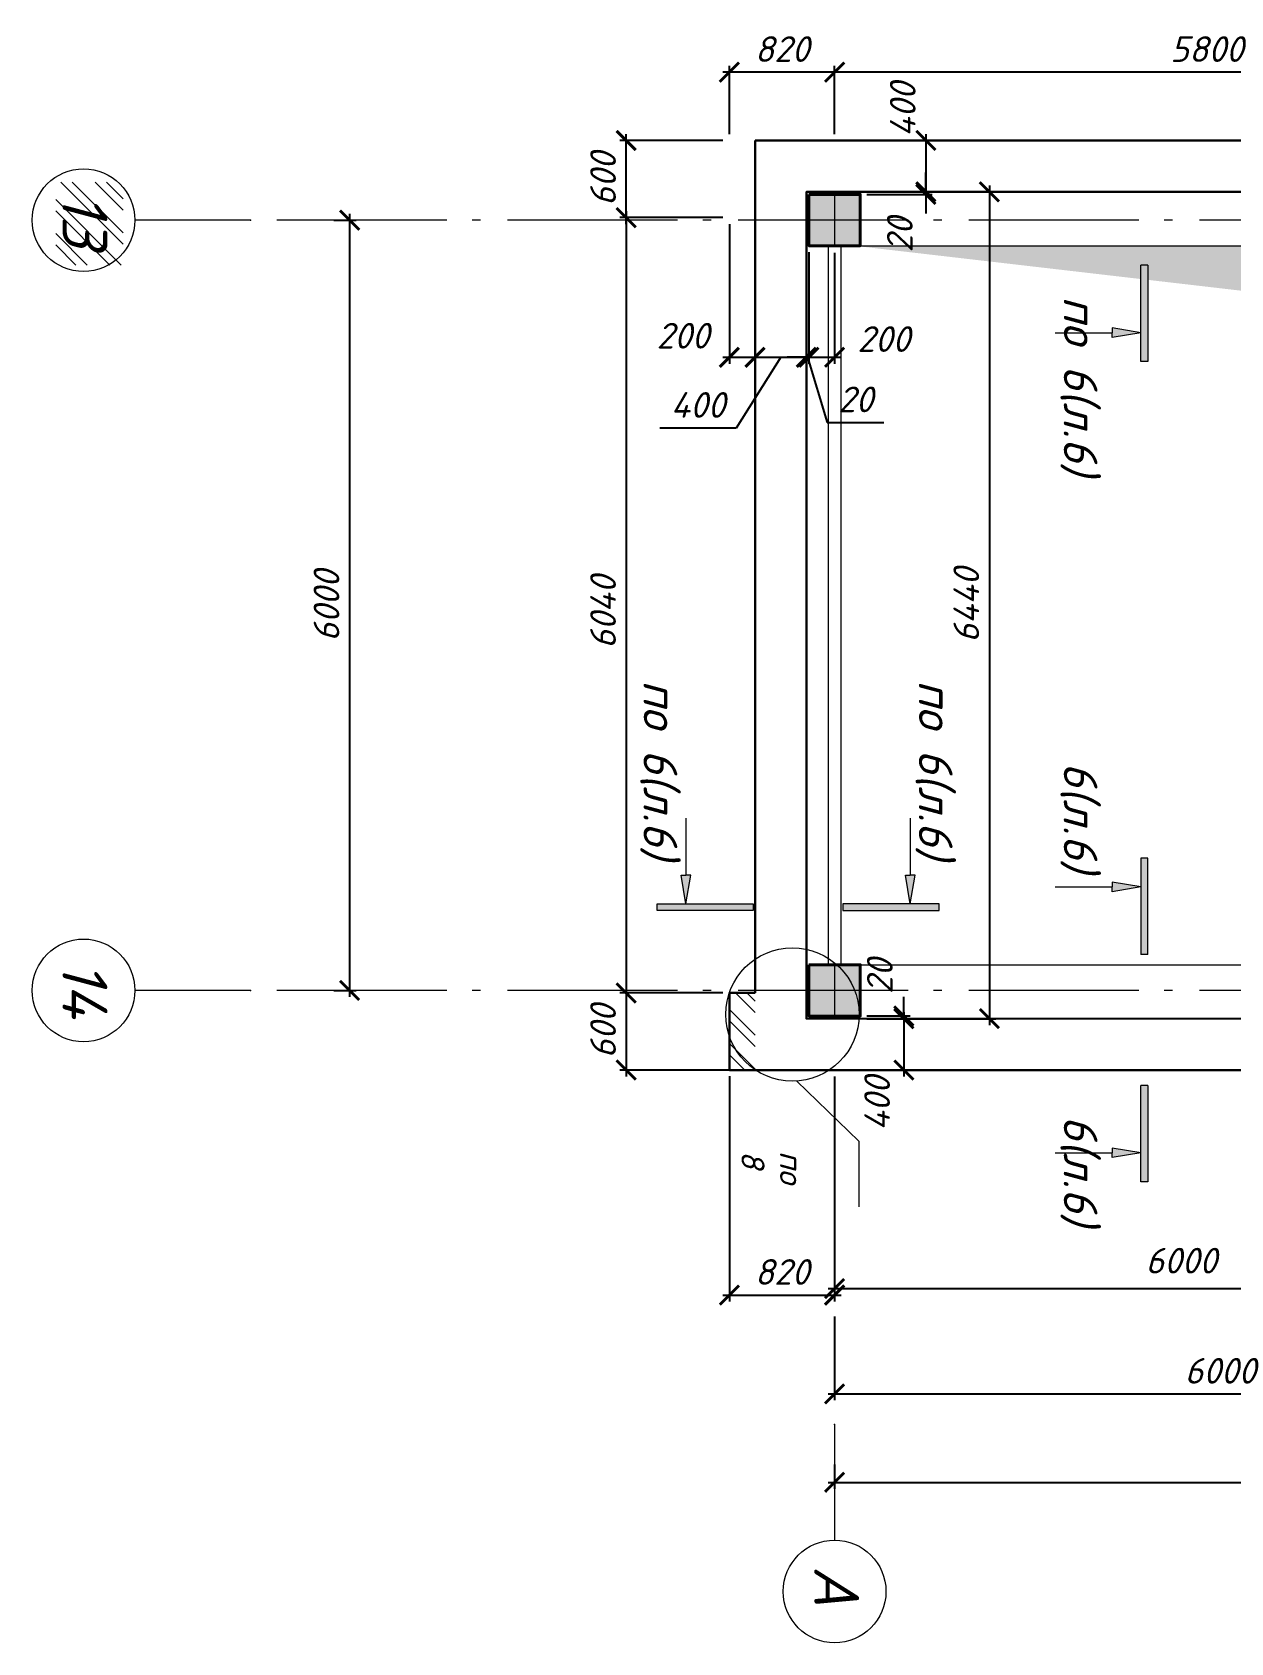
# Model space of a CAD drawing. Header units: millimetres. Extents: x -261261 to 40490, y -238222 to -44846.
# Drawn here: x -180407 to -171068, y -238222 to -225676 of the extents above; entities that cross this region are included whole.
import ezdxf
from ezdxf import colors
from ezdxf.entities.mleader import LeaderData, LeaderLine
from ezdxf.enums import TextEntityAlignment as Align
from ezdxf.math import Vec2, Vec3

# ---------------------------------------------------------------- set-up
doc = ezdxf.new("R2010")
doc.units = ezdxf.units.MM
doc.header["$MEASUREMENT"] = 0
doc.linetypes.add('Double Dashed', pattern=[1797.222233, 1325, -211.666656, 63.333344, -197.222233])
doc.layers.get('0').update_dxf_attribs({"lineweight": 5})
doc.layers.add('#Hatch', color=252, linetype='Continuous', lineweight=5, true_color=0x696969)
for name, color, linetype, lineweight in [('#Выноски', 150, 'Continuous', 15), ('#Оси', 7, 'Continuous', 5), ('колонны_Ном._пера__94', 252, 'Continuous', 13), ('колонны_Ном._пера__99', 7, 'Continuous', 40), ('Конструкции', 160, 'Continuous', 5), ('оси_Ном._пера__96', 7, 'Continuous', 5), ('оси_Ном._пера__97', 7, 'Continuous', 20), ('размеры', 7, 'Continuous', 5), ('чертеж_Ном._пера__96', 7, 'Continuous', 13)]:
    doc.layers.add(name, color=color, linetype=linetype, lineweight=lineweight)
for name, color, linetype in [('#стены наруж', 7, 'Continuous'), ('колонны', 7, 'Continuous'), ('оси', 7, 'Continuous'), ('размеры внутр', 7, 'Continuous')]:
    doc.layers.add(name, color=color, linetype=linetype)
doc.styles.add('GOST 2.304', font='isocpeui.ttf')
doc.styles.get("Standard").update_dxf_attribs({"font": 'isocpeui.ttf'})
doc.styles.add('STEP PR', font='isocpeui.ttf')
doc.styles.add('СГЕНЕРИР_СТИЛЬ_3', font='gost_2_304-81_type.ttf')
doc.dimstyles.get("Standard").update_dxf_attribs({"dimtxt": 200, "dimasz": 150, "dimexe": 50, "dimexo": 50, "dimgap": 80, "dimtad": 1, "dimdec": 0, "dimzin": 0, "dimdsep": 46, "dimtxsty": 'Standard', "dimblk": 'ARCHTICK', "dimcen": 5, "dimdle": 50, "dimadec": 0, "dimazin": 0, "dimtfac": 1, "dimtdec": 0, "dimtofl": 0, "dimtmove": 1, "dimatfit": 3, "dimfxl": 1, "dimtolj": 1, "dimtzin": 0, "dimarcsym": 0})
pattern_1 = [(315, (-94944.6, -380140.95), (132.58252, 132.58252), []), (315, (-94944.6, -380229.33), (132.58252, 132.58252), [])]

# ---------------------------------------------------------------- blocks, each defined once
blk = doc.blocks.new('Стандартный маркер сетки_12')
at = {"layer": 'оси_Ном._пера__96', "linetype": 'Double Dashed'}
for p, q in [((900, 0), (0, 0)), ((900, 0), (20403, 0)), ((20403, 0), (21303, 0))]:
    blk.add_line(p, q, dxfattribs=at)
blk.add_point((20403, 0), dxfattribs=at)
blk.add_point((20403, 0), dxfattribs=at)
at = {"layer": 'оси_Ном._пера__97', "linetype": 'Continuous'}
blk.add_circle((21703, 0), 400, dxfattribs=at)
at = {"layer": 'оси_Ном._пера__96', "style": 'СГЕНЕРИР_СТИЛЬ_3'}
blk.add_attdef('AC_MarkerText_1', text='', height=350, rotation=90, dxfattribs=at).set_placement((21973, -209), align=Align.BOTTOM_LEFT)
blk = doc.blocks.new('Стандартный маркер сетки_13')
at = {"layer": 'оси_Ном._пера__96', "linetype": 'Double Dashed'}
for p, q in [((900, 0), (0, 0)), ((20403, 0), (21303, 0))]:
    blk.add_line(p, q, dxfattribs=at)
at = {"layer": 'оси_Ном._пера__96', "linetype": 'Double Dashed', "lineweight": 5}
blk.add_line((900, 0), (20403, 0), dxfattribs=at)
at = {"layer": 'оси_Ном._пера__96', "linetype": 'Double Dashed'}
blk.add_point((20403, 0), dxfattribs=at)
blk.add_point((20403, 0), dxfattribs=at)
at = {"layer": 'оси_Ном._пера__97', "linetype": 'Continuous'}
blk.add_circle((21703, 0), 400, dxfattribs=at)
at = {"layer": 'оси_Ном._пера__96', "style": 'СГЕНЕРИР_СТИЛЬ_3'}
blk.add_attdef('AC_MarkerText_1', text='', height=350, rotation=90, dxfattribs=at).set_placement((21973, -226), align=Align.BOTTOM_LEFT)
blk = doc.blocks.new('_ArchTick')
at = {"color": 0, "linetype": 'ByBlock', "const_width": 0.15}
blk.add_lwpolyline([(-0.5, -0.5), (0.5, 0.5)], dxfattribs=at)
blk = doc.blocks.new('*D376')
at = {"layer": 'Defpoints', "color": 0, "transparency": 16777216}
for p in [(-178107, -227140), (-178107, -233140), (-177934, -233140)]:
    blk.add_point(p, dxfattribs=at)
at = {"layer": 'размеры', "color": 0, "lineweight": -2, "transparency": 16777216}
for p, q in [((-178057, -227140), (-177884, -227140)), ((-177934, -227090), (-177934, -233190)), ((-178057, -233140), (-177884, -233140))]:
    blk.add_line(p, q, dxfattribs=at)
at = {"layer": 'размеры', "color": 0, "lineweight": -2, "transparency": 16777216, "xscale": 150, "yscale": 150, "zscale": 150}
for p, rotation in [((-177934, -227140), 90), ((-177934, -233140), 270)]:
    blk.add_blockref('_ArchTick', p, dxfattribs=dict(at, rotation=rotation))
at = {"layer": 'размеры', "color": 0, "transparency": 16777216, "insert": (-178114, -230145), "char_height": 200, "attachment_point": 5, "rotation": 90}
blk.add_mtext('\\A1;6000', dxfattribs=at)
blk = doc.blocks.new('*D377')
at = {"layer": 'Defpoints', "color": 0, "transparency": 16777216}
for p in [(-174975, -233759), (-174155, -233760), (-174155, -235513)]:
    blk.add_point(p, dxfattribs=at)
at = {"layer": 'размеры', "color": 0, "lineweight": -2, "transparency": 16777216}
for p, q in [((-174975, -233809), (-174975, -235563)), ((-174155, -233810), (-174155, -235563)), ((-175025, -235513), (-174105, -235513))]:
    blk.add_line(p, q, dxfattribs=at)
at = {"layer": 'размеры', "color": 0, "lineweight": -2, "transparency": 16777216, "xscale": 150, "yscale": 150, "zscale": 150, "rotation": 180}
blk.add_blockref('_ArchTick', (-174975, -235513), dxfattribs=at)
at = {"layer": 'размеры', "color": 0, "lineweight": -2, "transparency": 16777216, "xscale": 150, "yscale": 150, "zscale": 150}
blk.add_blockref('_ArchTick', (-174155, -235513), dxfattribs=at)
at = {"layer": 'размеры', "color": 0, "transparency": 16777216, "insert": (-174565, -235333), "char_height": 200, "attachment_point": 5}
blk.add_mtext('\\A1;820', dxfattribs=at)
blk = doc.blocks.new('*D378')
at = {"layer": 'Defpoints', "color": 0, "transparency": 16777216}
for p in [(-174155, -235631), (-168155, -236119), (-168155, -236283)]:
    blk.add_point(p, dxfattribs=at)
at = {"layer": 'размеры', "color": 0, "lineweight": -2, "transparency": 16777216}
for p, q in [((-174155, -235681), (-174155, -236333)), ((-168155, -236169), (-168155, -236333)), ((-174205, -236283), (-168105, -236283))]:
    blk.add_line(p, q, dxfattribs=at)
at = {"layer": 'размеры', "color": 0, "lineweight": -2, "transparency": 16777216, "xscale": 150, "yscale": 150, "zscale": 150, "rotation": 180}
blk.add_blockref('_ArchTick', (-174155, -236283), dxfattribs=at)
at = {"layer": 'размеры', "color": 0, "lineweight": -2, "transparency": 16777216, "xscale": 150, "yscale": 150, "zscale": 150}
blk.add_blockref('_ArchTick', (-168155, -236283), dxfattribs=at)
at = {"layer": 'размеры', "color": 0, "transparency": 16777216, "insert": (-171150, -236103), "char_height": 200, "attachment_point": 5}
blk.add_mtext('\\A1;6000', dxfattribs=at)
blk = doc.blocks.new('*D381')
at = {"layer": 'Defpoints', "color": 0, "transparency": 16777216}
for p in [(-159755, -234690), (-174155, -236784), (-159755, -236972)]:
    blk.add_point(p, dxfattribs=at)
at = {"layer": 'размеры', "color": 0, "lineweight": -2, "transparency": 16777216}
for p, q in [((-159755, -234740), (-159755, -237022)), ((-174155, -236834), (-174155, -237022)), ((-174205, -236972), (-159705, -236972))]:
    blk.add_line(p, q, dxfattribs=at)
at = {"layer": 'размеры', "color": 0, "lineweight": -2, "transparency": 16777216, "xscale": 150, "yscale": 150, "zscale": 150, "rotation": 180}
blk.add_blockref('_ArchTick', (-174155, -236972), dxfattribs=at)
at = {"layer": 'размеры', "color": 0, "lineweight": -2, "transparency": 16777216, "xscale": 150, "yscale": 150, "zscale": 150}
blk.add_blockref('_ArchTick', (-159755, -236972), dxfattribs=at)
at = {"layer": 'размеры', "color": 0, "transparency": 16777216, "insert": (-166941, -236778), "char_height": 200, "attachment_point": 5}
blk.add_mtext('\\A1;14400', dxfattribs=at)
blk = doc.blocks.new('*D383')
at = {"layer": 'Defpoints', "color": 0, "transparency": 16777216}
for p in [(-174975, -227120), (-175779, -233160), (-174975, -233160)]:
    blk.add_point(p, dxfattribs=at)
at = {"layer": 'размеры', "color": 0, "lineweight": -2, "transparency": 16777216}
for p, q in [((-175779, -227070), (-175779, -233210)), ((-175025, -227120), (-175829, -227120)), ((-175025, -233160), (-175829, -233160))]:
    blk.add_line(p, q, dxfattribs=at)
at = {"layer": 'размеры', "color": 0, "lineweight": -2, "transparency": 16777216, "xscale": 150, "yscale": 150, "zscale": 150}
for p, rotation in [((-175779, -227120), 90), ((-175779, -233160), 270)]:
    blk.add_blockref('_ArchTick', p, dxfattribs=dict(at, rotation=rotation))
at = {"layer": 'размеры', "color": 0, "transparency": 16777216, "insert": (-175959, -230194), "char_height": 200, "attachment_point": 5, "rotation": 90}
blk.add_mtext('\\A1;6040', dxfattribs=at)
blk = doc.blocks.new('*D384')
at = {"layer": 'Defpoints', "color": 0, "transparency": 16777216}
for p in [(-174155, -233760), (-168155, -235463), (-168155, -235632)]:
    blk.add_point(p, dxfattribs=at)
at = {"layer": 'размеры', "color": 0, "lineweight": -2, "transparency": 16777216}
for p, q in [((-174155, -233810), (-174155, -235513)), ((-174205, -235463), (-168105, -235463)), ((-168155, -235582), (-168155, -235413))]:
    blk.add_line(p, q, dxfattribs=at)
at = {"layer": 'размеры', "color": 0, "lineweight": -2, "transparency": 16777216, "xscale": 150, "yscale": 150, "zscale": 150, "rotation": 180}
blk.add_blockref('_ArchTick', (-174155, -235463), dxfattribs=at)
at = {"layer": 'размеры', "color": 0, "lineweight": -2, "transparency": 16777216, "xscale": 150, "yscale": 150, "zscale": 150}
blk.add_blockref('_ArchTick', (-168155, -235463), dxfattribs=at)
at = {"layer": 'размеры', "color": 0, "transparency": 16777216, "insert": (-171455, -235245), "char_height": 200, "attachment_point": 5}
blk.add_mtext('\\A1;6000', dxfattribs=at)
blk = doc.blocks.new('Колонна_15_1', base_point=(22379, 71856))
at = {"layer": 'колонны_Ном._пера__94', "linetype": 'Continuous', "true_color": 0x7d7d7d}
blk.add_hatch(color=8, dxfattribs=at).paths.add_polyline_path([(22179, 71647), (22579, 71647), (22579, 72047), (22179, 72047)])
blk.add_hatch(color=8, dxfattribs=at).paths.add_polyline_path([(22179, 71647), (22579, 71647), (22579, 72047), (22179, 72047)])
at = {"layer": 'колонны_Ном._пера__99', "linetype": 'Continuous', "flags": 128}
blk.add_lwpolyline([(22179, 71647), (22579, 71647), (22579, 72047), (22179, 72047)], close=True, dxfattribs=at)
at = {"layer": 'колонны_Ном._пера__99', "color": 8, "linetype": 'Continuous', "true_color": 0x737373, "flags": 128}
blk.add_lwpolyline([(22179, 71647), (22579, 71647), (22579, 72047), (22179, 72047)], close=True, dxfattribs=at)
at = {"layer": 'оси_Ном._пера__96', "color": 253, "lineweight": 5, "true_color": 0x9c9c9c}
for points in [[(22379, 72047), (22379, 71647)], [(22379, 72047), (22379, 71647)], [(22179, 71847), (22579, 71847)], [(22179, 71847), (22579, 71847)]]:
    blk.add_lwpolyline(points, dxfattribs=at)
blk = doc.blocks.new('Связ001')
at = {"layer": 'Конструкции', "color": 102, "linetype": 'Continuous', "lineweight": 9}
blk.add_lwpolyline([(5837, 0), (5837, 100), (0, 100), (0, 0), (5837, 0)], dxfattribs=at)
blk = doc.blocks.new('*D390')
at = {"layer": 'Defpoints', "color": 0, "transparency": 16777216}
for p in [(-174155, -225987), (-174155, -226519), (-168355, -226719)]:
    blk.add_point(p, dxfattribs=at)
at = {"layer": 'размеры', "color": 0, "lineweight": -2, "transparency": 16777216}
for p, q in [((-174155, -226469), (-174155, -225937)), ((-168355, -226669), (-168355, -225937)), ((-168305, -225987), (-174205, -225987))]:
    blk.add_line(p, q, dxfattribs=at)
at = {"layer": 'размеры', "color": 0, "lineweight": -2, "transparency": 16777216, "xscale": 150, "yscale": 150, "zscale": 150, "rotation": 180}
blk.add_blockref('_ArchTick', (-174155, -225987), dxfattribs=at)
at = {"layer": 'размеры', "color": 0, "lineweight": -2, "transparency": 16777216, "xscale": 150, "yscale": 150, "zscale": 150}
blk.add_blockref('_ArchTick', (-168355, -225987), dxfattribs=at)
at = {"layer": 'размеры', "color": 0, "transparency": 16777216, "insert": (-171255, -225807), "char_height": 200, "attachment_point": 5}
blk.add_mtext('\\A1;5800', dxfattribs=at)
blk = doc.blocks.new('*D392')
at = {"layer": 'Defpoints', "color": 0, "transparency": 16777216}
for p in [(-174975, -233160), (-175779, -233760), (-174155, -233760)]:
    blk.add_point(p, dxfattribs=at)
at = {"layer": 'размеры', "color": 0, "lineweight": -2, "transparency": 16777216}
for p, q in [((-175025, -233160), (-175829, -233160)), ((-175779, -233110), (-175779, -233810)), ((-174205, -233760), (-175829, -233760))]:
    blk.add_line(p, q, dxfattribs=at)
at = {"layer": 'размеры', "color": 0, "lineweight": -2, "transparency": 16777216, "xscale": 150, "yscale": 150, "zscale": 150}
for p, rotation in [((-175779, -233160), 90), ((-175779, -233760), 270)]:
    blk.add_blockref('_ArchTick', p, dxfattribs=dict(at, rotation=rotation))
at = {"layer": 'размеры', "color": 0, "transparency": 16777216, "insert": (-175959, -233460), "char_height": 200, "attachment_point": 5, "rotation": 90}
blk.add_mtext('\\A1;600', dxfattribs=at)
blk = doc.blocks.new('*D408')
at = {"layer": 'Defpoints', "color": 0, "transparency": 16777216}
for p in [(-175779, -226519), (-174975, -226519), (-174975, -227120)]:
    blk.add_point(p, dxfattribs=at)
at = {"layer": 'размеры', "color": 0, "lineweight": -2, "transparency": 16777216}
for p, q in [((-175025, -226519), (-175829, -226519)), ((-175779, -227170), (-175779, -226469)), ((-175025, -227120), (-175829, -227120))]:
    blk.add_line(p, q, dxfattribs=at)
at = {"layer": 'размеры', "color": 0, "lineweight": -2, "transparency": 16777216, "xscale": 150, "yscale": 150, "zscale": 150}
for p, rotation in [((-175779, -226519), 90), ((-175779, -227120), 270)]:
    blk.add_blockref('_ArchTick', p, dxfattribs=dict(at, rotation=rotation))
at = {"layer": 'размеры', "color": 0, "transparency": 16777216, "insert": (-175959, -226820), "char_height": 200, "attachment_point": 5, "rotation": 90}
blk.add_mtext('\\A1;600', dxfattribs=at)
blk = doc.blocks.new('*D409')
at = {"layer": 'Defpoints', "color": 0, "transparency": 16777216}
for p in [(-173882, -226919), (-173769, -233360), (-172949, -233360)]:
    blk.add_point(p, dxfattribs=at)
at = {"layer": 'размеры', "color": 0, "lineweight": -2, "transparency": 16777216}
for p, q in [((-173832, -226919), (-172899, -226919)), ((-172949, -226869), (-172949, -233410)), ((-173719, -233360), (-172899, -233360))]:
    blk.add_line(p, q, dxfattribs=at)
at = {"layer": 'размеры', "color": 0, "lineweight": -2, "transparency": 16777216, "xscale": 150, "yscale": 150, "zscale": 150}
for p, rotation in [((-172949, -226919), 90), ((-172949, -233360), 270)]:
    blk.add_blockref('_ArchTick', p, dxfattribs=dict(at, rotation=rotation))
at = {"layer": 'размеры', "color": 0, "transparency": 16777216, "insert": (-173129, -230140), "char_height": 200, "attachment_point": 5, "rotation": 90}
blk.add_mtext('\\A1;6440', dxfattribs=at)
blk = doc.blocks.new('*D410')
at = {"layer": 'Defpoints', "color": 0, "transparency": 16777216}
for p in [(-174155, -226519), (-174155, -226919), (-173444, -226919)]:
    blk.add_point(p, dxfattribs=at)
at = {"layer": 'размеры', "color": 0, "lineweight": -2, "transparency": 16777216}
for p, q in [((-174105, -226519), (-173394, -226519)), ((-173444, -226469), (-173444, -226969)), ((-174105, -226919), (-173394, -226919))]:
    blk.add_line(p, q, dxfattribs=at)
at = {"layer": 'размеры', "color": 0, "lineweight": -2, "transparency": 16777216, "xscale": 150, "yscale": 150, "zscale": 150}
for p, rotation in [((-173444, -226519), 90), ((-173444, -226919), 270)]:
    blk.add_blockref('_ArchTick', p, dxfattribs=dict(at, rotation=rotation))
at = {"layer": 'размеры', "color": 0, "transparency": 16777216, "insert": (-173624, -226279), "char_height": 200, "attachment_point": 5, "rotation": 90}
blk.add_mtext('\\A1;400', dxfattribs=at)
blk = doc.blocks.new('*D411')
at = {"layer": 'Defpoints', "color": 0, "transparency": 16777216}
for p in [(-174155, -226919), (-173955, -226939), (-173444, -226939)]:
    blk.add_point(p, dxfattribs=at)
at = {"layer": 'размеры', "color": 0, "lineweight": -2, "transparency": 16777216}
for p, q in [((-173444, -226919), (-173444, -226769)), ((-174105, -226919), (-173394, -226919)), ((-173905, -226939), (-173394, -226939)), ((-173444, -226939), (-173444, -227089))]:
    blk.add_line(p, q, dxfattribs=at)
at = {"layer": 'размеры', "color": 0, "lineweight": -2, "transparency": 16777216, "xscale": 150, "yscale": 150, "zscale": 150}
for p, rotation in [((-173444, -226919), 270), ((-173444, -226939), 90)]:
    blk.add_blockref('_ArchTick', p, dxfattribs=dict(at, rotation=rotation))
at = {"layer": 'размеры', "color": 0, "transparency": 16777216, "insert": (-173647, -227254), "char_height": 200, "attachment_point": 5, "rotation": 90}
blk.add_mtext('\\A1;20', dxfattribs=at)
blk = doc.blocks.new('*D412')
at = {"color": 0, "lineweight": -2, "transparency": 16777216}
for p, q in [((-173615, -233339), (-173615, -233189)), ((-173905, -233339), (-173565, -233339)), ((-173905, -233360), (-173565, -233360)), ((-173615, -233360), (-173615, -233510))]:
    blk.add_line(p, q, dxfattribs=at)
at = {"layer": 'Defpoints', "color": 0, "transparency": 16777216}
for p in [(-173955, -233339), (-173955, -233360), (-173615, -233360)]:
    blk.add_point(p, dxfattribs=at)
at = {"color": 0, "lineweight": -2, "transparency": 16777216, "xscale": 150, "yscale": 150, "zscale": 150}
for p, rotation in [((-173615, -233339), 270), ((-173615, -233360), 90)]:
    blk.add_blockref('_ArchTick', p, dxfattribs=dict(at, rotation=rotation))
at = {"color": 0, "transparency": 16777216, "insert": (-173803, -233031), "char_height": 200, "attachment_point": 5, "rotation": 90}
blk.add_mtext('\\A1;20', dxfattribs=at)
blk = doc.blocks.new('*D413')
at = {"color": 0, "lineweight": -2, "transparency": 16777216}
for p, q in [((-173615, -233310), (-173615, -233810)), ((-173905, -233360), (-173565, -233360)), ((-174105, -233760), (-173565, -233760))]:
    blk.add_line(p, q, dxfattribs=at)
at = {"layer": 'Defpoints', "color": 0, "transparency": 16777216}
for p in [(-173955, -233360), (-174155, -233760), (-173615, -233760)]:
    blk.add_point(p, dxfattribs=at)
at = {"color": 0, "lineweight": -2, "transparency": 16777216, "xscale": 150, "yscale": 150, "zscale": 150}
for p, rotation in [((-173615, -233360), 90), ((-173615, -233760), 270)]:
    blk.add_blockref('_ArchTick', p, dxfattribs=dict(at, rotation=rotation))
at = {"color": 0, "transparency": 16777216, "insert": (-173824, -234021), "char_height": 200, "attachment_point": 5, "rotation": 90}
blk.add_mtext('\\A1;400', dxfattribs=at)
blk = doc.blocks.new('*D414')
at = {"layer": 'Defpoints', "color": 0, "transparency": 16777216}
for p in [(-174975, -227120), (-174775, -227120), (-174775, -228208)]:
    blk.add_point(p, dxfattribs=at)
at = {"layer": 'размеры', "color": 0, "lineweight": -2, "transparency": 16777216}
for p, q in [((-174975, -227170), (-174975, -228258)), ((-174775, -227170), (-174775, -228258)), ((-175025, -228208), (-174725, -228208))]:
    blk.add_line(p, q, dxfattribs=at)
at = {"layer": 'размеры', "color": 0, "lineweight": -2, "transparency": 16777216, "xscale": 150, "yscale": 150, "zscale": 150, "rotation": 180}
blk.add_blockref('_ArchTick', (-174975, -228208), dxfattribs=at)
at = {"layer": 'размеры', "color": 0, "lineweight": -2, "transparency": 16777216, "xscale": 150, "yscale": 150, "zscale": 150}
blk.add_blockref('_ArchTick', (-174775, -228208), dxfattribs=at)
at = {"layer": 'размеры', "color": 0, "transparency": 16777216, "insert": (-175337, -228040), "char_height": 200, "attachment_point": 5}
blk.add_mtext('\\A1;200', dxfattribs=at)
blk = doc.blocks.new('*D415')
at = {"layer": 'Defpoints', "color": 0, "transparency": 16777216}
for p in [(-174775, -227120), (-174375, -228208), (-174375, -228208)]:
    blk.add_point(p, dxfattribs=at)
at = {"layer": 'размеры', "color": 0, "lineweight": -2, "transparency": 16777216}
for p, q in [((-174775, -227170), (-174775, -228258)), ((-174575, -228208), (-174923, -228759)), ((-174825, -228208), (-174325, -228208)), ((-174923, -228759), (-175517, -228759))]:
    blk.add_line(p, q, dxfattribs=at)
at = {"layer": 'размеры', "color": 0, "lineweight": -2, "transparency": 16777216, "xscale": 150, "yscale": 150, "zscale": 150, "rotation": 180}
blk.add_blockref('_ArchTick', (-174775, -228208), dxfattribs=at)
at = {"layer": 'размеры', "color": 0, "lineweight": -2, "transparency": 16777216, "xscale": 150, "yscale": 150, "zscale": 150}
blk.add_blockref('_ArchTick', (-174375, -228208), dxfattribs=at)
at = {"layer": 'размеры', "color": 0, "transparency": 16777216, "insert": (-175220, -228579), "char_height": 200, "attachment_point": 5}
blk.add_mtext('\\A1;400', dxfattribs=at)
blk = doc.blocks.new('*D416')
at = {"layer": 'Defpoints', "color": 0, "transparency": 16777216}
for p in [(-174355, -227339), (-174375, -228208), (-174355, -228208)]:
    blk.add_point(p, dxfattribs=at)
at = {"layer": 'размеры', "color": 0, "lineweight": -2, "transparency": 16777216}
for p, q in [((-174355, -227389), (-174355, -228258)), ((-174375, -228208), (-174525, -228208)), ((-174375, -228208), (-174355, -228208)), ((-174365, -228208), (-174212, -228716)), ((-174355, -228208), (-174205, -228208)), ((-174212, -228716), (-173772, -228716))]:
    blk.add_line(p, q, dxfattribs=at)
at = {"layer": 'размеры', "color": 0, "lineweight": -2, "transparency": 16777216, "xscale": 150, "yscale": 150, "zscale": 150}
blk.add_blockref('_ArchTick', (-174375, -228208), dxfattribs=at)
at = {"layer": 'размеры', "color": 0, "lineweight": -2, "transparency": 16777216, "xscale": 150, "yscale": 150, "zscale": 150, "rotation": 180}
blk.add_blockref('_ArchTick', (-174355, -228208), dxfattribs=at)
at = {"layer": 'размеры', "color": 0, "transparency": 16777216, "insert": (-173992, -228536), "char_height": 200, "attachment_point": 5}
blk.add_mtext('\\A1;20', dxfattribs=at)
blk = doc.blocks.new('*D417')
at = {"layer": 'Defpoints', "color": 0, "transparency": 16777216}
for p in [(-174355, -227339), (-174155, -227345), (-174155, -228208)]:
    blk.add_point(p, dxfattribs=at)
at = {"layer": 'размеры', "color": 0, "lineweight": -2, "transparency": 16777216}
for p, q in [((-174355, -227389), (-174355, -228258)), ((-174155, -227395), (-174155, -228258)), ((-174405, -228208), (-174105, -228208))]:
    blk.add_line(p, q, dxfattribs=at)
at = {"layer": 'размеры', "color": 0, "lineweight": -2, "transparency": 16777216, "xscale": 150, "yscale": 150, "zscale": 150, "rotation": 180}
blk.add_blockref('_ArchTick', (-174355, -228208), dxfattribs=at)
at = {"layer": 'размеры', "color": 0, "lineweight": -2, "transparency": 16777216, "xscale": 150, "yscale": 150, "zscale": 150}
blk.add_blockref('_ArchTick', (-174155, -228208), dxfattribs=at)
at = {"layer": 'размеры', "color": 0, "transparency": 16777216, "insert": (-173773, -228066), "char_height": 200, "attachment_point": 5}
blk.add_mtext('\\A1;200', dxfattribs=at)
blk = doc.blocks.new('*D418')
at = {"layer": 'Defpoints', "color": 0, "transparency": 16777216}
for p in [(-174975, -225987), (-174975, -226519), (-174155, -226519)]:
    blk.add_point(p, dxfattribs=at)
at = {"layer": 'размеры', "color": 0, "lineweight": -2, "transparency": 16777216}
for p, q in [((-174975, -226469), (-174975, -225937)), ((-174155, -226469), (-174155, -225937)), ((-174105, -225987), (-175025, -225987))]:
    blk.add_line(p, q, dxfattribs=at)
at = {"layer": 'размеры', "color": 0, "lineweight": -2, "transparency": 16777216, "xscale": 150, "yscale": 150, "zscale": 150, "rotation": 180}
blk.add_blockref('_ArchTick', (-174975, -225987), dxfattribs=at)
at = {"layer": 'размеры', "color": 0, "lineweight": -2, "transparency": 16777216, "xscale": 150, "yscale": 150, "zscale": 150}
blk.add_blockref('_ArchTick', (-174155, -225987), dxfattribs=at)
at = {"layer": 'размеры', "color": 0, "transparency": 16777216, "insert": (-174565, -225807), "char_height": 200, "attachment_point": 5}
blk.add_mtext('\\A1;820', dxfattribs=at)
blk = doc.blocks.new('*U269')
at = {"ltscale": 100}
h = blk.add_hatch(color=256, dxfattribs=at)
h.dxf.hatch_style = 1
h.paths.add_polyline_path([(-335, 770), (-335, 700), (665, 700), (665, 770)])
h = blk.add_hatch(color=256, dxfattribs=at)
h.dxf.hatch_style = 1
h.paths.add_polyline_path([(-85, 400), (-35, 400), (15, 400), (-35, 700)])
at = {"linetype": 'Continuous', "ltscale": 100}
for p, q in [((-335, 770), (-335, 700)), ((665, 770), (-335, 770)), ((-335, 700), (665, 700)), ((-35, 700), (-85, 400)), ((-35, 700), (15, 400)), ((-85, 400), (-35, 400)), ((15, 400), (-35, 400))]:
    blk.add_line(p, q, dxfattribs=at)
blk.add_lwpolyline([(665, 770), (665, 700)], dxfattribs=at)
at = {"linetype": 'Continuous', "ltscale": 100, "extrusion": (-1, 1e-16, 0), "elevation": 35}
blk.add_lwpolyline([(190, 0), (-400, 0)], dxfattribs=at)
at = {"ltscale": 100, "style": 'STEP PR'}
blk.add_attdef('Nh', text='', height=350, dxfattribs=at).set_placement((-192, -102), align=Align.RIGHT)
blk = doc.blocks.new('*U270')
at = {"ltscale": 100}
h = blk.add_hatch(color=256, dxfattribs=at)
h.dxf.hatch_style = 1
h.paths.add_polyline_path([(665, 770), (665, 700), (1665, 700), (1665, 770)])
h = blk.add_hatch(color=256, dxfattribs=at)
h.dxf.hatch_style = 1
h.paths.add_polyline_path([(1415, 400), (1365, 400), (1315, 400), (1365, 700)])
at = {"linetype": 'Continuous', "ltscale": 100}
for p, q in [((665, 770), (1665, 770)), ((1665, 700), (665, 700)), ((1365, 700), (1315, 400)), ((1365, 700), (1415, 400)), ((1665, 770), (1665, 700)), ((1315, 400), (1365, 400)), ((1415, 400), (1365, 400))]:
    blk.add_line(p, q, dxfattribs=at)
blk.add_lwpolyline([(665, 770), (665, 700)], dxfattribs=at)
at = {"linetype": 'Continuous', "ltscale": 100, "extrusion": (1, 1e-16, 0), "elevation": 1365}
blk.add_lwpolyline([(-190, 0), (400, 0)], dxfattribs=at)
at = {"ltscale": 100, "style": 'STEP PR'}
blk.add_attdef('Nh', text='', height=350, dxfattribs=at).set_placement((1799, -102), align=Align.RIGHT)
blk = doc.blocks.new('*U271')
at = {"ltscale": 100}
h = blk.add_hatch(color=256, dxfattribs=at)
h.dxf.hatch_style = 1
h.paths.add_polyline_path([(665, 770), (665, 700), (1665, 700), (1665, 770)])
h = blk.add_hatch(color=256, dxfattribs=at)
h.dxf.hatch_style = 1
h.paths.add_polyline_path([(1415, 400), (1365, 400), (1315, 400), (1365, 700)])
at = {"linetype": 'Continuous', "ltscale": 100}
for p, q in [((665, 770), (1665, 770)), ((1665, 700), (665, 700)), ((1365, 700), (1315, 400)), ((1365, 700), (1415, 400)), ((1665, 770), (1665, 700)), ((1315, 400), (1365, 400)), ((1415, 400), (1365, 400))]:
    blk.add_line(p, q, dxfattribs=at)
blk.add_lwpolyline([(665, 770), (665, 700)], dxfattribs=at)
at = {"linetype": 'Continuous', "ltscale": 100, "extrusion": (1, 1e-16, 0), "elevation": 1365}
blk.add_lwpolyline([(-190, 0), (400, 0)], dxfattribs=at)
at = {"ltscale": 100, "style": 'STEP PR'}
blk.add_attdef('Nh', text='', height=350, dxfattribs=at).set_placement((1799, -102), align=Align.RIGHT)
blk = doc.blocks.new('*U272')
at = {"linetype": 'ByBlock', "ltscale": 100}
h = blk.add_hatch(color=256, dxfattribs=at)
h.dxf.hatch_style = 1
h.paths.add_polyline_path([(-35, 0), (35, 0), (35, 1000), (-35, 1000)])
h = blk.add_hatch(color=256, dxfattribs=at)
h.dxf.hatch_style = 1
h.paths.add_polyline_path([(-335, 750), (-335, 700), (-335, 650), (-35, 700)])
for p, q in [((35, 1000), (-35, 1000)), ((-35, 1000), (-35, 0)), ((35, 0), (35, 1000)), ((-335, 750), (-335, 700)), ((-35, 700), (-335, 750)), ((-35, 700), (-335, 650)), ((-335, 650), (-335, 700)), ((-35, 0), (35, 0))]:
    blk.add_line(p, q, dxfattribs=at)
at = {"linetype": 'ByBlock', "ltscale": 100, "extrusion": (0, 1, 0), "elevation": 700}
blk.add_lwpolyline([(925, 0), (335, 0)], dxfattribs=at)
at = {"ltscale": 100, "style": 'STEP PR'}
blk.add_attdef('Nv', text='', height=350, dxfattribs=at).set_placement((-503, 790), align=Align.RIGHT)
blk = doc.blocks.new('*U273')
at = {"linetype": 'ByBlock', "ltscale": 100}
h = blk.add_hatch(color=256, dxfattribs=at)
h.dxf.hatch_style = 1
h.paths.add_polyline_path([(-35, -1000), (35, -1000), (35, 0), (-35, 0)])
h = blk.add_hatch(color=256, dxfattribs=at)
h.dxf.hatch_style = 1
h.paths.add_polyline_path([(-335, -750), (-335, -700), (-335, -650), (-35, -700)])
for p, q in [((-35, -1000), (-35, 0)), ((-35, 0), (35, 0)), ((35, 0), (35, -1000)), ((-35, -700), (-335, -650)), ((-335, -650), (-335, -700)), ((-335, -750), (-335, -700)), ((-35, -700), (-335, -750)), ((35, -1000), (-35, -1000))]:
    blk.add_line(p, q, dxfattribs=at)
at = {"linetype": 'ByBlock', "ltscale": 100, "extrusion": (0, -1, 0), "elevation": 700}
blk.add_lwpolyline([(-925, 0), (-335, 0)], dxfattribs=at)
at = {"ltscale": 100, "style": 'STEP PR'}
blk.add_attdef('Nv', text='', height=350, dxfattribs=at).set_placement((-503, -1140), align=Align.RIGHT)
blk = doc.blocks.new('_None')

msp = doc.modelspace()

# ---------------------------------------------------------------- hatches: boundary and pattern name
at = {"layer": '#Hatch'}
h = msp.add_hatch(dxfattribs=at)
h.set_pattern_fill('ANSI32', color=256, scale=500, angle=-90)
h.set_pattern_definition(pattern_1)
h.paths.add_polyline_path([(-180224.1, -226843.5), (-180224.1, -227489.5), (-179699.1, -227489.5), (-179699.1, -226843.5)])
h.paths.add_polyline_path([(-163955, -227260.1), (-163955, -227139.8), (-164635, -227139.8), (-164635, -227260.1)])
h.paths.add_polyline_path([(-164172.2, -237595.2), (-164172.2, -238078.3), (-163647.2, -238078.3), (-163647.2, -237595.2)])
h.paths.add_polyline_path([(-163955, -227060), (-163955, -227139.8), (-159975, -227139.8), (-159975, -227059.8)])
h = msp.add_hatch(dxfattribs=at)
h.set_pattern_fill('ANSI32', color=256, scale=500, angle=-90)
h.set_pattern_definition(pattern_1)
h.paths.add_polyline_path([(-174775, -233328.9), (-174775, -233159.8), (-174975, -233159.8), (-174975, -233328.9)])
h.paths.add_polyline_path([(-174775, -233759.5), (-174775, -233328.9), (-174975, -233328.9), (-174975, -233759.5)])
at = {"layer": 'размеры внутр', "true_color": 0xd3d2db}
h = msp.add_hatch(color=254, dxfattribs=at)
h.dxf.hatch_style = 1
h.paths.add_polyline_path([(-166153.5, -232939.5), (-166152.5, -227339.5), (-173955, -227339.5), (-173965.7, -227343.4), (-166818.9, -228173.1)])

# ---------------------------------------------------------------- linework, layer by layer
at = {"layer": '#Выноски'}
msp.add_circle((-174484.1, -233327.4), 519.7, dxfattribs=at)
at = {"layer": '#стены наруж', "lineweight": 30}
for points in [[(-168355, -226919.5), (-168355, -226519.5), (-174775, -226519.5), (-174775, -226519.5)], [(-174775, -226519.5), (-174775, -233159.8)], [(-174775, -233760.1), (-165255, -233760.1), (-165255, -233360.1), (-174375, -233359.5), (-174375, -226919.5), (-168355, -226919.5)], [(-174775, -233159.8), (-174975, -233159.8), (-174975, -233760.1), (-174775, -233760.1)]]:
    msp.add_lwpolyline(points, dxfattribs=at)
at = {"layer": 'оси_Ном._пера__96', "linetype": 'Double Dashed'}
msp.add_line((-174155, -236521.8), (-174155, -237421.8), dxfattribs=at)
msp.add_point((-174155, -236521.8), dxfattribs=at)
msp.add_point((-174155, -236521.8), dxfattribs=at)
at = {"layer": 'оси_Ном._пера__97', "linetype": 'Continuous'}
msp.add_ellipse((-174155, -237821.8), major_axis=(282.8, 282.8), ratio=1, start_param=0.7853982, end_param=7.0685835, dxfattribs=at)
at = {"layer": 'чертеж_Ном._пера__96'}
for points in [[(-173955, -227339.5), (-168355, -227339.5)], [(-173955, -232939.5), (-168355, -232939.5)]]:
    msp.add_lwpolyline(points, dxfattribs=at)

# ---------------------------------------------------------------- block references
ref = msp.add_blockref('*U271', (-172293, -226992.7), dxfattribs=dict(xscale=0.75, yscale=0.75, zscale=0.75, rotation=270))
ref.add_attrib('Nh', 'по 6(л.6)', dxfattribs={"ltscale": 100, "height": 262.5, "rotation": 270, "style": 'STEP PR'}).set_placement((-172369.4, -229124.4), align=Align.RIGHT)
at = {"xscale": 0.75, "yscale": 0.75, "zscale": 0.75, "rotation": 270}
for name, p, values in [('*U273', (-174788.4, -232492.3), {'Nv': 'по 6(л.6)'}), ('*U272', (-174091.1, -232492.3), {'Nv': 'по 6(л.6)'}), ('*U269', (-172293, -232360.5), {'Nh': '6(л.6)'})]:
    msp.add_blockref(name, p, dxfattribs=at).add_auto_attribs(values)
ref = msp.add_blockref('*U270', (-172293, -233381.3), dxfattribs=dict(xscale=0.75, yscale=0.75, zscale=0.75, rotation=270))
ref.add_attrib('Nh', '6(л.6)', dxfattribs={"ltscale": 100, "height": 262.5, "rotation": 270, "style": 'STEP PR'}).set_placement((-172369.4, -234969.3), align=Align.RIGHT)
at = {"layer": 'колонны', "rotation": 270}
for p in [(-174146.1, -227139.5), (-174146.1, -233139.5)]:
    msp.add_blockref('Колонна_15_1', p, dxfattribs=at)
at = {"layer": 'Конструкции', "linetype": 'Continuous', "xscale": 0.9584354169361498, "zscale": 1000, "rotation": 270}
msp.add_blockref('Связ001', (-174205, -227344.7), dxfattribs=at)
at = {"layer": 'оси', "color": 251, "linetype": 'Continuous', "lineweight": 13}
ref = msp.add_blockref('Стандартный маркер сетки_12', (-158303.6, -227139.8), dxfattribs=dict(at, zscale=1000, rotation=180))
ref.add_attrib('AC_MarkerText_1', '13', dxfattribs={"color": 7, "linetype": 'Continuous', "lineweight": 13, "height": 350, "rotation": 270}).set_placement((-180276.6, -226931), align=Align.BOTTOM_LEFT)
ref = msp.add_blockref('Стандартный маркер сетки_13', (-158303.6, -233139.8), dxfattribs=dict(at, zscale=1000, rotation=180))
ref.add_attrib('AC_MarkerText_1', '14', dxfattribs={"color": 7, "linetype": 'Continuous', "lineweight": 13, "height": 350, "rotation": 270}).set_placement((-180276.6, -232914.1), align=Align.BOTTOM_LEFT)

# ---------------------------------------------------------------- texts
at = {"layer": '#Оси', "linetype": 'Continuous', "ltscale": 100, "style": 'GOST 2.304'}
msp.add_text('А', height=350, rotation=270, dxfattribs=at).set_placement((-174138.7, -237780.7), align=Align.MIDDLE_CENTER)

# ---------------------------------------------------------------- dimensions: what is measured, and where the dimension line sits
for base, p1, p2, picture, middle in [((-173614.9, -233359.5), (-173955, -233339.5), (-173955, -233359.5), '*D412', (-173623.3, -233031.4)), ((-173614.9, -233760.1), (-173955, -233359.5), (-174155, -233760.1), '*D413', (-173643.6, -234020.7))]:
    dim = msp.add_linear_dim(base=base, p1=p1, p2=p2, angle=270, dimstyle='Standard', override={"dimrnd": 5})
    dim.commit()
    dim.dimension.update_dxf_attribs({"geometry": picture, "text_midpoint": middle, "dimtype": 160})
at = {"layer": 'размеры'}
for base, p1, p2, picture, middle in [((-174975, -225986.9), (-174155, -226519.5), (-174975, -226519.5), '*D418', (-174565, -225806.9)), ((-174155, -225986.9), (-168355, -226719.2), (-174155, -226519.5), '*D390', (-171255, -225806.9))]:
    dim = msp.add_linear_dim(base=base, p1=p1, p2=p2, dimstyle='Standard', dxfattribs=at)
    dim.commit()
    dim.dimension.update_dxf_attribs({"geometry": picture, "text_midpoint": middle})
for base, p1, p2, picture, middle in [((-173443.8, -226919.5), (-174155, -226519.5), (-174155, -226919.5), '*D410', (-173444.2, -226278.5)), ((-173443.8, -226939.5), (-174155, -226919.5), (-173955, -226939.5), '*D411', (-173467.3, -227253.6)), ((-177933.8, -233139.8), (-178106.9, -227139.8), (-178106.9, -233139.8), '*D376', (-177933.8, -230144.5)), ((-175778.6, -233159.8), (-174975, -227119.8), (-174975, -233159.8), '*D383', (-175778.6, -230194.4))]:
    dim = msp.add_linear_dim(base=base, p1=p1, p2=p2, angle=270, dimstyle='Standard', dxfattribs=at)
    dim.commit()
    dim.dimension.update_dxf_attribs({"geometry": picture, "text_midpoint": middle, "dimtype": 160})
for base, p1, p2, picture, middle in [((-175778.6, -226519.5), (-174975, -227119.8), (-174975, -226519.5), '*D408', (-175958.6, -226819.6)), ((-172948.8, -233359.5), (-173882.5, -226919.5), (-173768.5, -233359.5), '*D409', (-173128.8, -230139.5)), ((-175778.6, -233760.1), (-174975, -233159.8), (-174155, -233760.1), '*D392', (-175958.6, -233459.9))]:
    dim = msp.add_linear_dim(base=base, p1=p1, p2=p2, angle=270, dimstyle='Standard', dxfattribs=at)
    dim.commit()
    dim.dimension.update_dxf_attribs({"geometry": picture, "text_midpoint": middle})
for base, p1, p2, picture, middle in [((-174775, -228208.1), (-174975, -227119.8), (-174775, -227119.8), '*D414', (-175336.7, -228219.5)), ((-174375, -228208.1), (-174775, -227119.8), (-174375, -228208.1), '*D415', (-175002.6, -228758.8)), ((-174355, -228208.1), (-174375, -228208.1), (-174355, -227339.5), '*D416', (-174132.3, -228715.9)), ((-174155, -228208.1), (-174355, -227339.5), (-174155, -227344.7), '*D417', (-173772.8, -228246.1)), ((-174155, -235512.7), (-174975, -233759.5), (-174155, -233760.1), '*D377', (-174565, -235512.7)), ((-168155, -235462.7), (-174155, -233760.1), (-168155, -235631.8), '*D384', (-171455, -235424.6)), ((-159755, -236971.8), (-174155, -236784.1), (-159755, -234690), '*D381', (-166940.7, -236957.7)), ((-168155, -236283.4), (-174155, -235631.4), (-168155, -236119.5), '*D378', (-171150.2, -236283.4))]:
    dim = msp.add_linear_dim(base=base, p1=p1, p2=p2, dimstyle='Standard', dxfattribs=at)
    dim.commit()
    dim.dimension.update_dxf_attribs({"geometry": picture, "text_midpoint": middle, "dimtype": 160})

# ---------------------------------------------------------------- leaders
at = {"layer": '#Выноски'}
ml = msp.add_multileader_mtext('Standard', dxfattribs=at)
ml.set_content('\\A1;по 8', color=256, style='STEP PR')
ml.set_leader_properties(color=256, linetype='ByLayer', lineweight=-1)
ml.set_arrow_properties(name='NONE')
ml.build(insert=Vec2(0, 0))
ml.multileader.update_dxf_attribs({"text_left_attachment_type": 6, "text_right_attachment_type": 6, "dogleg_length": 0, "arrow_head_size": 180, "scale": 0.75})
ctx = ml.context
ctx.base_point, ctx.scale, ctx.char_height, ctx.arrow_head_size, ctx.landing_gap_size, ctx.plane_origin, ctx.plane_x_axis, ctx.plane_y_axis = Vec3(-173966.1, -234315.3), 0.75, 180, 180, 75, Vec3(-187733.3, -237918.3), Vec3(0, -1), Vec3(1, 0)
ctx.left_attachment, ctx.right_attachment = 6, 6
notes = []
notes.append((ctx, [(0, (1, 1, 0), (-173966.1, -234315.3), (1, 0), 0, [(0, [(-174448.8, -233845.9)], 0, [])])]))
ctx.mtext.insert, ctx.mtext.text_direction, ctx.mtext.rotation, ctx.mtext.width, ctx.mtext.defined_height, ctx.mtext.flow_direction = Vec3(-174400.8, -234390.3), Vec3(0, -1), 4.712389, 575.424, 104.2, 5
for ctx, leaders in notes:
    for number, flags, end, landing, length, lines in leaders:
        leader = LeaderData()
        leader.index, (leader.has_last_leader_line, leader.has_dogleg_vector, leader.attachment_direction) = number, flags
        leader.last_leader_point, leader.dogleg_vector, leader.dogleg_length = Vec3(end), Vec3(landing), length
        for number, points, colour, breaks in lines:
            line = LeaderLine()
            line.index, line.vertices, line.color, line.breaks = number, Vec3.list(points), colors.encode_raw_color(colour), breaks
            leader.lines.append(line)
        ctx.leaders.append(leader)

doc.saveas('drawing.dxf')
